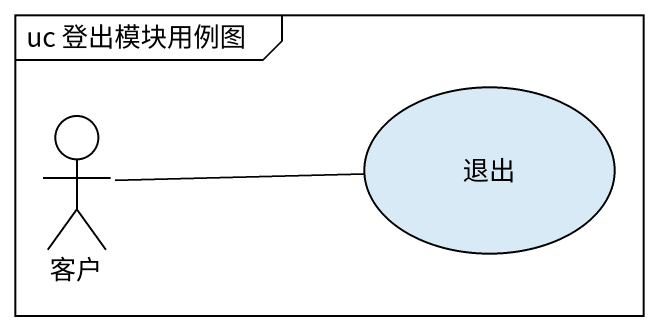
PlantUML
@startuml
mainframe uc 登出模块用例图
actor 客户
usecase 退出
客户 -right- 退出
@enduml
